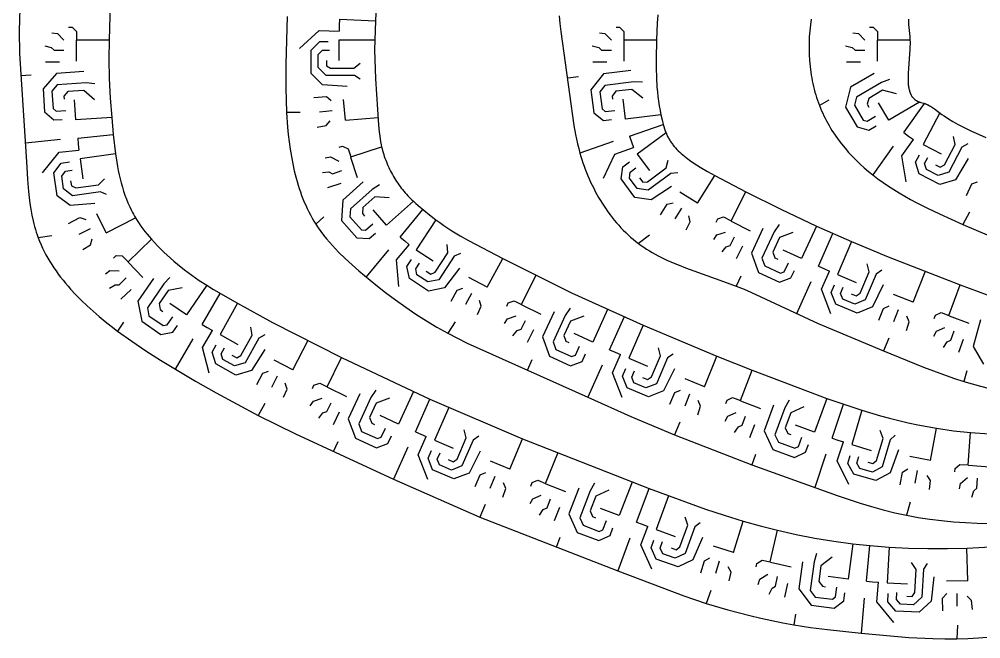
# Model space of a CAD drawing. Extents: x -16 to 156, y 12 to 93.
# Drawn here: x -16.1 to 50.5, y 11.6 to 54.5 of the extents above; entities that cross this region are included whole.
import ezdxf

# ---------------------------------------------------------------- set-up
doc = ezdxf.new("R2010")
doc.units = 0
doc.layers.add('1_-_LINES', color=1, linetype='CONTINUOUS')

msp = doc.modelspace()

# ---------------------------------------------------------------- linework, layer by layer
at = {"layer": '1_-_LINES'}
for p, q in [((8.726, 56.754), (8.593, 54.343)), ((-9.755, 55.503), (-9.838, 53.031)), ((-16.017, 55.207), (-16.051, 53.648)), ((2.501, 54.653), (2.396, 51.353)), ((21.315, 54.689), (21.367, 54.153)), ((28.133, 54.757), (28.096, 54.178)), ((-12.638, 53.911), (-12.388, 53.911)), ((-12.388, 53.911), (-12.088, 53.611)), ((6.099, 54.035), (6.081, 53.621)), ((6.118, 54.451), (6.099, 54.035)), ((6.118, 54.451), (8.593, 54.343)), ((8.593, 54.343), (8.547, 53.011)), ((21.367, 54.153), (21.43, 53.614)), ((25.248, 53.91), (25.498, 53.91)), ((25.498, 53.91), (25.798, 53.611)), ((28.096, 54.178), (28.048, 53.031)), ((38.695, 54.059), (38.653, 53.65)), ((38.751, 54.465), (38.695, 54.059)), ((42.789, 53.91), (43.039, 53.91)), ((43.039, 53.91), (43.339, 53.61)), ((45.49, 54.373), (45.489, 54.326)), ((45.489, 54.326), (45.489, 54.28)), ((45.489, 54.28), (45.491, 54.185)), ((45.492, 54.418), (45.49, 54.373)), ((45.491, 54.185), (45.496, 54.088)), ((45.495, 54.464), (45.492, 54.418)), ((45.496, 54.088), (45.511, 53.891)), ((-16.051, 53.648), (-16.034, 52.091)), ((-13.788, 53.511), (-13.41, 53.461)), ((-13.41, 53.461), (-12.96, 53.011)), ((-12.088, 53.611), (-12.088, 53.031)), ((3.355, 52.438), (4.711, 53.681)), ((4.711, 53.681), (6.081, 53.621)), ((21.43, 53.614), (22.339, 47.113)), ((24.098, 53.51), (24.476, 53.46)), ((24.476, 53.46), (24.926, 53.01)), ((25.798, 53.611), (25.798, 53.031)), ((38.623, 53.24), (38.607, 52.83)), ((38.653, 53.65), (38.623, 53.24)), ((41.639, 53.51), (42.017, 53.46)), ((42.017, 53.46), (42.467, 53.01)), ((43.339, 53.61), (43.339, 53.03)), ((45.511, 53.891), (45.575, 53.256)), ((45.575, 53.256), (45.583, 53.144)), ((-14.288, 52.611), (-13.838, 52.511)), ((-12.108, 53.011), (-12.108, 51.545)), ((-12.088, 53.031), (-9.838, 53.031)), ((-9.838, 53.031), (-9.845, 51.69)), ((4.147, 52.311), (4.747, 52.911)), ((4.747, 52.911), (5.325, 52.911)), ((6.069, 53.011), (6.069, 51.611)), ((8.547, 53.011), (6.069, 53.011)), ((8.547, 53.011), (8.544, 52.341)), ((23.598, 52.61), (24.048, 52.51)), ((25.778, 53.01), (25.778, 51.545)), ((25.798, 53.031), (28.048, 53.031)), ((28.048, 53.031), (28.021, 51.729)), ((38.607, 52.83), (38.604, 52.42)), ((41.139, 52.61), (41.589, 52.51)), ((43.319, 53.01), (43.319, 51.545)), ((43.339, 53.03), (45.589, 53.03)), ((45.583, 53.144), (45.589, 53.03)), ((45.589, 53.03), (45.593, 52.874)), ((45.593, 52.715), (45.589, 52.553)), ((45.593, 52.874), (45.593, 52.715)), ((-16.034, 52.091), (-15.524, 44.213)), ((-13.838, 52.511), (-13.638, 52.311)), ((-13.638, 52.311), (-12.96, 52.311)), ((4.147, 50.711), (4.147, 52.311)), ((4.647, 52.011), (4.947, 52.311)), ((4.647, 51.111), (4.647, 52.011)), ((4.947, 52.311), (5.425, 52.311)), ((8.544, 52.341), (8.555, 51.673)), ((24.048, 52.51), (24.248, 52.31)), ((24.248, 52.31), (24.926, 52.31)), ((38.604, 52.42), (38.614, 52.011)), ((38.614, 52.011), (38.638, 51.603)), ((41.589, 52.51), (41.789, 52.31)), ((41.789, 52.31), (42.467, 52.31)), ((45.583, 52.39), (45.483, 51.059)), ((45.589, 52.553), (45.583, 52.39)), ((-14.238, 51.511), (-13.266, 51.511)), ((-9.845, 51.69), (-9.817, 50.348)), ((2.396, 51.353), (2.392, 49.691)), ((5.219, 51.611), (5.219, 51.239)), ((5.219, 51.239), (5.497, 51.061)), ((7.097, 51.061), (7.547, 51.411)), ((8.555, 51.673), (8.608, 50.336)), ((23.648, 51.51), (24.62, 51.51)), ((28.021, 51.729), (28.024, 51.075)), ((38.638, 51.603), (38.676, 51.198)), ((41.189, 51.51), (42.161, 51.51)), ((-15.219, 50.591), (-15.967, 50.539)), ((-13.473, 50.711), (-14.402, 49.645)), ((-11.577, 50.842), (-13.473, 50.711)), ((4.947, 49.911), (4.147, 50.711)), ((5.197, 50.561), (4.647, 51.111)), ((5.497, 51.061), (7.097, 51.061)), ((24.389, 50.678), (23.516, 49.565)), ((26.276, 50.905), (24.389, 50.678)), ((28.024, 51.075), (28.042, 50.42)), ((38.676, 51.198), (38.727, 50.796)), ((38.727, 50.796), (38.758, 50.596)), ((38.758, 50.596), (38.792, 50.397)), ((43.119, 50.712), (41.48, 49.751)), ((45.457, 50.578), (45.454, 50.424)), ((45.463, 50.736), (45.457, 50.578)), ((45.483, 51.059), (45.463, 50.736)), ((-13.418, 49.913), (-13.789, 49.487)), ((-11.422, 50.051), (-13.418, 49.913)), ((-10.817, 49.993), (-11.422, 50.051)), ((-9.817, 50.348), (-9.753, 49.006)), ((6.647, 49.811), (4.947, 49.911)), ((7.147, 50.561), (5.197, 50.561)), ((7.547, 50.311), (7.147, 50.561)), ((8.608, 50.336), (8.82, 47.15)), ((22.652, 50.468), (21.907, 50.379)), ((26.471, 50.123), (24.485, 49.883)), ((27.078, 50.095), (26.471, 50.123)), ((28.042, 50.42), (28.081, 49.766)), ((38.792, 50.397), (38.829, 50.199)), ((38.829, 50.199), (38.87, 50.003)), ((38.87, 50.003), (38.915, 49.808)), ((43.61, 50.073), (41.884, 49.061)), ((44.178, 50.29), (43.61, 50.073)), ((45.454, 50.424), (45.455, 50.273)), ((45.455, 50.273), (45.46, 50.126)), ((45.46, 50.126), (45.464, 50.054)), ((45.464, 50.054), (45.47, 49.984)), ((45.47, 49.984), (45.476, 49.914)), ((45.476, 49.914), (45.484, 49.846)), ((-14.402, 49.645), (-14.291, 48.048)), ((-13.789, 49.487), (-13.706, 48.289)), ((-12.685, 49.463), (-12.963, 49.143)), ((-11.588, 49.538), (-12.685, 49.463)), ((-10.841, 48.888), (-11.588, 49.538)), ((2.392, 49.691), (2.411, 48.853)), ((23.516, 49.565), (23.707, 47.977)), ((24.485, 49.883), (24.136, 49.438)), ((24.136, 49.438), (24.279, 48.247)), ((25.24, 49.471), (24.978, 49.137)), ((26.332, 49.602), (25.24, 49.471)), ((27.111, 48.991), (26.332, 49.602)), ((28.081, 49.766), (28.109, 49.44)), ((28.109, 49.44), (28.144, 49.116)), ((38.915, 49.808), (38.963, 49.614)), ((38.963, 49.614), (39.014, 49.422)), ((39.014, 49.422), (39.069, 49.232)), ((41.48, 49.751), (41.123, 48.383)), ((43.69, 49.54), (42.741, 48.984)), ((44.648, 49.29), (43.69, 49.54)), ((45.484, 49.846), (45.494, 49.779)), ((45.494, 49.779), (45.505, 49.713)), ((45.505, 49.713), (45.518, 49.649)), ((45.518, 49.649), (45.532, 49.587)), ((45.532, 49.587), (45.548, 49.525)), ((45.548, 49.525), (45.565, 49.466)), ((45.565, 49.466), (45.575, 49.437)), ((45.575, 49.437), (45.585, 49.408)), ((45.585, 49.408), (45.595, 49.38)), ((45.595, 49.38), (45.606, 49.352)), ((45.606, 49.352), (45.617, 49.324)), ((45.617, 49.324), (45.629, 49.297)), ((45.629, 49.297), (45.641, 49.271)), ((45.641, 49.271), (45.654, 49.245)), ((45.654, 49.245), (45.668, 49.219)), ((-12.963, 49.143), (-12.948, 48.921)), ((-12.126, 47.496), (-12.222, 48.892)), ((-9.753, 49.006), (-9.654, 47.667)), ((2.411, 48.853), (2.447, 48.011)), ((4.346, 49.032), (5.221, 49.109)), ((5.221, 49.109), (5.546, 48.837)), ((6.522, 47.463), (6.395, 48.911)), ((24.978, 49.137), (25.004, 48.917)), ((25.898, 47.536), (25.731, 48.924)), ((28.144, 49.116), (28.186, 48.792)), ((28.186, 48.792), (28.235, 48.47)), ((39.069, 49.232), (39.127, 49.043)), ((39.127, 49.043), (39.189, 48.855)), ((39.189, 48.855), (39.254, 48.67)), ((39.254, 48.67), (39.323, 48.487)), ((39.97, 48.866), (39.323, 48.487)), ((41.884, 49.061), (41.742, 48.514)), ((42.741, 48.984), (42.634, 48.573)), ((44.117, 47.472), (43.409, 48.678)), ((46.254, 48.725), (44.117, 47.472)), ((45.155, 46.613), (46.596, 48.629)), ((45.668, 49.219), (45.682, 49.194)), ((45.682, 49.194), (45.696, 49.169)), ((45.696, 49.169), (45.711, 49.145)), ((45.711, 49.145), (45.727, 49.121)), ((45.727, 49.121), (45.743, 49.098)), ((45.743, 49.098), (45.759, 49.075)), ((45.759, 49.075), (45.777, 49.053)), ((45.777, 49.053), (45.795, 49.031)), ((45.795, 49.031), (45.813, 49.01)), ((45.813, 49.01), (45.832, 48.989)), ((45.832, 48.989), (45.852, 48.969)), ((45.852, 48.969), (45.872, 48.949)), ((45.872, 48.949), (45.893, 48.93)), ((45.893, 48.93), (45.914, 48.912)), ((45.914, 48.912), (45.936, 48.894)), ((45.936, 48.894), (45.959, 48.877)), ((45.959, 48.877), (45.982, 48.86)), ((45.982, 48.86), (46.007, 48.844)), ((46.007, 48.844), (46.031, 48.828)), ((46.031, 48.828), (46.057, 48.813)), ((46.057, 48.813), (46.083, 48.799)), ((46.083, 48.799), (46.11, 48.785)), ((46.11, 48.785), (46.137, 48.772)), ((46.137, 48.772), (46.165, 48.759)), ((46.165, 48.759), (46.194, 48.747)), ((46.194, 48.747), (46.224, 48.736)), ((46.224, 48.736), (46.254, 48.725)), ((46.254, 48.725), (46.295, 48.712)), ((46.295, 48.712), (46.337, 48.7)), ((46.337, 48.7), (46.553, 48.642)), ((46.553, 48.642), (46.596, 48.629)), ((46.596, 48.629), (46.634, 48.617)), ((46.634, 48.617), (46.67, 48.604)), ((46.67, 48.604), (46.707, 48.59)), ((46.707, 48.59), (46.743, 48.575)), ((46.743, 48.575), (46.778, 48.56)), ((-14.291, 48.048), (-13.651, 47.491)), ((-13.706, 48.289), (-13.493, 48.104)), ((-13.493, 48.104), (-12.817, 48.15)), ((3.397, 48.011), (2.447, 48.011)), ((2.447, 48.011), (2.519, 46.99)), ((4.733, 48.062), (5.608, 48.139)), ((23.707, 47.977), (24.375, 47.453)), ((24.279, 48.247), (24.502, 48.072)), ((24.502, 48.072), (25.175, 48.154)), ((28.235, 48.47), (28.292, 48.15)), ((28.292, 48.15), (28.358, 47.832)), ((39.323, 48.487), (39.395, 48.306)), ((39.395, 48.306), (39.471, 48.126)), ((39.471, 48.126), (39.55, 47.949)), ((39.55, 47.949), (39.633, 47.774)), ((41.123, 48.383), (41.932, 47.002)), ((41.742, 48.514), (42.349, 47.478)), ((42.634, 48.573), (42.746, 48.382)), ((47.654, 47.982), (46.506, 45.785)), ((46.778, 48.56), (46.813, 48.544)), ((46.813, 48.544), (46.848, 48.527)), ((46.848, 48.527), (46.883, 48.509)), ((46.883, 48.509), (46.951, 48.473)), ((46.951, 48.473), (47.018, 48.434)), ((47.018, 48.434), (47.084, 48.393)), ((47.084, 48.393), (47.149, 48.351)), ((47.149, 48.351), (47.277, 48.262)), ((47.277, 48.262), (47.801, 47.875)), ((-13.651, 47.491), (-13.081, 47.531)), ((-9.654, 47.667), (-12.126, 47.496)), ((-9.654, 47.667), (-9.54, 46.481)), ((5.191, 47.099), (5.464, 47.424)), ((6.522, 47.463), (8.783, 47.661)), ((24.375, 47.453), (24.943, 47.521)), ((28.358, 47.832), (25.898, 47.536)), ((28.358, 47.832), (28.435, 47.506)), ((28.435, 47.506), (28.52, 47.181)), ((39.633, 47.774), (39.718, 47.601)), ((39.718, 47.601), (39.807, 47.43)), ((39.807, 47.43), (39.899, 47.261)), ((39.899, 47.261), (39.994, 47.094)), ((42.349, 47.478), (42.622, 47.407)), ((42.622, 47.407), (43.207, 47.75)), ((47.801, 47.875), (47.95, 47.771)), ((47.95, 47.771), (48.253, 47.571)), ((48.253, 47.571), (48.561, 47.382)), ((48.561, 47.382), (48.874, 47.203)), ((2.519, 46.99), (2.568, 46.479)), ((4.576, 46.995), (5.191, 47.099)), ((8.82, 47.15), (8.866, 46.64)), ((8.866, 46.64), (8.896, 46.386)), ((22.339, 47.113), (22.452, 46.472)), ((26.183, 46.358), (28.52, 47.181)), ((28.707, 46.596), (26.719, 45.117)), ((28.52, 47.181), (28.561, 47.032)), ((28.561, 47.032), (28.605, 46.885)), ((28.605, 46.885), (28.653, 46.739)), ((28.653, 46.739), (28.679, 46.667)), ((28.679, 46.667), (28.707, 46.596)), ((28.707, 46.596), (28.733, 46.532)), ((39.994, 47.094), (40.092, 46.929)), ((40.092, 46.929), (40.193, 46.766)), ((40.193, 46.766), (40.296, 46.605)), ((40.296, 46.605), (40.403, 46.446)), ((41.932, 47.002), (42.753, 46.788)), ((42.753, 46.788), (43.247, 47.078)), ((45.155, 46.613), (45.494, 46.371)), ((48.874, 47.203), (49.192, 47.032)), ((49.192, 47.032), (49.514, 46.869)), ((49.514, 46.869), (49.84, 46.713)), ((49.84, 46.713), (50.169, 46.564)), ((-13.2, 46.143), (-15.612, 45.892)), ((-12.005, 46.224), (-9.54, 46.481)), ((-12.005, 46.224), (-11.962, 45.809)), ((-9.54, 46.481), (-9.39, 45.136)), ((2.568, 46.479), (2.627, 45.969)), ((2.627, 45.969), (2.697, 45.461)), ((8.896, 46.386), (8.932, 46.133)), ((8.932, 46.133), (8.976, 45.881)), ((22.452, 46.472), (22.517, 46.152)), ((22.517, 46.152), (22.588, 45.833)), ((25.039, 46.002), (22.752, 45.196)), ((26.183, 46.358), (26.321, 45.964)), ((26.321, 45.964), (26.459, 45.574)), ((28.733, 46.532), (28.761, 46.469)), ((28.761, 46.469), (28.79, 46.406)), ((28.79, 46.406), (28.82, 46.345)), ((28.82, 46.345), (28.852, 46.284)), ((28.852, 46.284), (28.884, 46.224)), ((28.884, 46.224), (28.918, 46.164)), ((28.918, 46.164), (28.954, 46.105)), ((28.954, 46.105), (28.99, 46.047)), ((28.99, 46.047), (29.028, 45.99)), ((29.028, 45.99), (29.066, 45.933)), ((29.066, 45.933), (29.106, 45.877)), ((40.403, 46.446), (40.624, 46.134)), ((40.624, 46.134), (40.855, 45.831)), ((45.033, 45.014), (45.831, 46.13)), ((45.494, 46.371), (45.831, 46.13)), ((48.71, 45.793), (48.608, 46.354)), ((50.169, 46.564), (50.834, 46.279)), ((-14.441, 43.827), (-13.283, 45.255)), ((-13.283, 45.255), (-11.919, 45.397)), ((-11.962, 45.809), (-11.919, 45.397)), ((2.697, 45.461), (2.779, 44.956)), ((6.093, 45.602), (6.331, 45.68)), ((6.331, 45.68), (6.709, 45.487)), ((6.709, 45.487), (6.888, 44.935)), ((6.888, 44.935), (9.028, 45.63)), ((8.976, 45.881), (9.001, 45.756)), ((9.001, 45.756), (9.028, 45.63)), ((9.028, 45.63), (9.06, 45.497)), ((9.06, 45.497), (9.094, 45.364)), ((9.094, 45.364), (9.131, 45.232)), ((22.588, 45.833), (22.666, 45.515)), ((22.666, 45.515), (22.752, 45.196)), ((25.164, 45.118), (26.459, 45.574)), ((29.106, 45.877), (29.147, 45.822)), ((29.147, 45.822), (29.189, 45.767)), ((29.189, 45.767), (29.275, 45.66)), ((29.275, 45.66), (29.366, 45.555)), ((29.366, 45.555), (29.46, 45.452)), ((29.46, 45.452), (29.558, 45.352)), ((29.558, 45.352), (29.659, 45.254)), ((29.659, 45.254), (29.764, 45.159)), ((40.855, 45.831), (41.096, 45.535)), ((41.096, 45.535), (41.347, 45.248)), ((41.347, 45.248), (41.606, 44.968)), ((44.423, 45.665), (43.012, 43.693)), ((46.506, 45.785), (47.747, 45.137)), ((47.969, 44.375), (48.71, 45.793)), ((49.176, 45.606), (48.273, 43.878)), ((49.583, 45.845), (49.176, 45.606)), ((-13.14, 44.51), (-12.567, 44.59)), ((-9.39, 45.136), (-11.844, 44.792)), ((-11.844, 44.792), (-11.65, 43.406)), ((-9.39, 45.136), (-9.304, 44.559)), ((2.779, 44.956), (2.874, 44.455)), ((5.123, 44.867), (5.498, 44.936)), ((5.498, 44.936), (6.065, 44.647)), ((6.875, 44.91), (7.328, 43.516)), ((9.131, 45.232), (9.171, 45.101)), ((9.171, 45.101), (9.214, 44.97)), ((9.214, 44.97), (9.259, 44.839)), ((9.259, 44.839), (9.307, 44.71)), ((9.307, 44.71), (9.357, 44.581)), ((22.752, 45.196), (22.817, 44.971)), ((22.817, 44.971), (22.887, 44.746)), ((22.887, 44.746), (22.961, 44.521)), ((24.37, 43.46), (25.164, 45.118)), ((25.718, 44.247), (26.182, 44.592)), ((26.719, 45.117), (27.555, 43.994)), ((28.708, 44.166), (28.86, 44.716)), ((29.764, 45.159), (29.871, 45.065)), ((29.871, 45.065), (29.981, 44.974)), ((29.981, 44.974), (30.093, 44.884)), ((30.093, 44.884), (30.208, 44.796)), ((30.208, 44.796), (30.325, 44.71)), ((30.325, 44.71), (30.565, 44.544)), ((41.606, 44.968), (41.873, 44.697)), ((41.873, 44.697), (42.148, 44.434)), ((45.334, 43.2), (45.033, 45.014)), ((45.982, 44.568), (46.25, 45.08)), ((46.606, 44.467), (46.828, 44.89)), ((49.61, 44.815), (48.733, 43.355)), ((-15.524, 44.213), (-15.475, 43.373)), ((-13.651, 43.833), (-13.14, 44.51)), ((-13.114, 43.605), (-12.858, 43.944)), ((-12.858, 43.944), (-12.385, 44.01)), ((-9.304, 44.559), (-9.253, 44.271)), ((-9.253, 44.271), (-9.198, 43.983)), ((-9.198, 43.983), (-9.137, 43.696)), ((2.874, 44.455), (2.983, 43.958)), ((2.983, 43.958), (3.107, 43.467)), ((5.636, 43.772), (6.281, 43.981)), ((9.357, 44.581), (9.41, 44.453)), ((9.41, 44.453), (9.465, 44.326)), ((9.465, 44.326), (9.523, 44.199)), ((9.523, 44.199), (9.583, 44.074)), ((9.583, 44.074), (9.645, 43.95)), ((9.645, 43.95), (9.71, 43.827)), ((22.961, 44.521), (23.04, 44.298)), ((23.04, 44.298), (23.122, 44.074)), ((23.122, 44.074), (23.209, 43.852)), ((25.595, 43.407), (25.718, 44.247)), ((26.237, 43.885), (26.62, 44.17)), ((27.425, 43.211), (28.708, 44.166)), ((30.565, 44.544), (30.812, 44.383)), ((30.812, 44.383), (31.063, 44.228)), ((31.063, 44.228), (31.574, 43.932)), ((31.574, 43.932), (32.087, 43.651)), ((42.148, 44.434), (42.429, 44.179)), ((42.429, 44.179), (42.718, 43.932)), ((42.718, 43.932), (43.012, 43.693)), ((46.236, 43.758), (45.982, 44.568)), ((46.733, 44.062), (46.606, 44.467)), ((47.531, 43.645), (46.733, 44.062)), ((47.353, 44.384), (47.682, 44.211)), ((47.682, 44.211), (47.969, 44.375)), ((-15.475, 43.373), (-15.407, 42.539)), ((-13.429, 42.248), (-13.651, 43.833)), ((-12.989, 42.714), (-13.114, 43.605)), ((-12.492, 43.288), (-12.44, 42.92)), ((-10.556, 43.004), (-10.159, 43.413)), ((-9.137, 43.696), (-9.069, 43.411)), ((-9.069, 43.411), (-8.996, 43.127)), ((3.107, 43.467), (3.175, 43.224)), ((4.925, 43.856), (5.384, 43.9)), ((5.384, 43.9), (5.636, 43.772)), ((9.71, 43.827), (9.777, 43.705)), ((9.777, 43.705), (9.846, 43.584)), ((9.846, 43.584), (9.918, 43.465)), ((9.918, 43.465), (9.991, 43.347)), ((9.991, 43.347), (10.067, 43.23)), ((23.209, 43.852), (23.299, 43.631)), ((23.299, 43.631), (23.394, 43.412)), ((23.394, 43.412), (23.492, 43.194)), ((26.551, 42.124), (25.595, 43.407)), ((26.176, 43.465), (26.237, 43.885)), ((26.713, 42.743), (26.176, 43.465)), ((26.873, 43.486), (27.095, 43.188)), ((29.047, 43.795), (27.483, 42.631)), ((29.517, 43.833), (29.047, 43.795)), ((30.893, 41.721), (32.087, 43.651)), ((32.087, 43.651), (34.23, 42.519)), ((43.012, 43.693), (43.366, 43.422)), ((43.366, 43.422), (43.727, 43.161)), ((47.654, 43.017), (46.236, 43.758)), ((48.273, 43.878), (47.531, 43.645)), ((48.733, 43.355), (47.654, 43.017)), ((-12.368, 42.245), (-12.989, 42.714)), ((-12.44, 42.92), (-12.14, 42.782)), ((-12.14, 42.782), (-10.556, 43.004)), ((-8.996, 43.127), (-8.916, 42.846)), ((-8.916, 42.846), (-8.829, 42.567)), ((3.175, 43.224), (3.247, 42.983)), ((3.247, 42.983), (3.323, 42.744)), ((3.323, 42.744), (3.404, 42.507)), ((5.313, 42.826), (6.237, 43.126)), ((7.761, 43.199), (6.34, 41.938)), ((8.367, 42.667), (6.871, 41.34)), ((8.882, 42.991), (8.367, 42.667)), ((10.067, 43.23), (10.144, 43.115)), ((10.144, 43.115), (10.224, 43.001)), ((10.224, 43.001), (10.306, 42.888)), ((10.306, 42.888), (10.39, 42.778)), ((10.39, 42.778), (10.475, 42.668)), ((10.475, 42.668), (10.562, 42.561)), ((23.492, 43.194), (23.595, 42.977)), ((23.595, 42.977), (23.701, 42.762)), ((23.701, 42.762), (23.812, 42.549)), ((27.483, 42.631), (26.713, 42.743)), ((27.095, 43.188), (27.425, 43.211)), ((29.094, 42.895), (27.67, 41.96)), ((43.727, 43.161), (44.095, 42.91)), ((44.095, 42.91), (44.469, 42.669)), ((44.469, 42.669), (44.848, 42.436)), ((49.509, 42.263), (49.865, 43.066)), ((49.865, 43.066), (50.261, 43.218)), ((-15.407, 42.539), (-15.362, 42.125)), ((-15.362, 42.125), (-15.31, 41.714)), ((-12.526, 41.567), (-13.429, 42.248)), ((-10.437, 42.516), (-12.368, 42.245)), ((-10.006, 42.323), (-10.437, 42.516)), ((-8.829, 42.567), (-8.735, 42.291)), ((-8.735, 42.291), (-8.634, 42.018)), ((-8.634, 42.018), (-8.525, 41.749)), ((3.404, 42.507), (3.488, 42.272)), ((3.488, 42.272), (3.578, 42.04)), ((3.578, 42.04), (3.672, 41.809)), ((6.34, 41.938), (6.256, 40.526)), ((8.55, 42.161), (7.727, 41.43)), ((9.538, 42.102), (8.55, 42.161)), ((10.562, 42.561), (10.652, 42.455)), ((10.652, 42.455), (10.743, 42.351)), ((10.743, 42.351), (10.836, 42.249)), ((10.836, 42.249), (10.93, 42.149)), ((10.93, 42.149), (11.026, 42.05)), ((11.026, 42.05), (11.124, 41.954)), ((11.124, 41.954), (11.223, 41.86)), ((23.812, 42.549), (23.926, 42.339)), ((23.926, 42.339), (24.044, 42.13)), ((24.044, 42.13), (24.166, 41.924)), ((24.166, 41.924), (24.292, 41.72)), ((27.67, 41.96), (26.551, 42.124)), ((30.893, 41.721), (29.657, 42.486)), ((33.209, 40.515), (34.23, 42.519)), ((34.23, 42.519), (36.655, 41.306)), ((44.848, 42.436), (45.233, 42.212)), ((45.233, 42.212), (45.622, 41.994)), ((45.622, 41.994), (46.016, 41.783)), ((-15.31, 41.714), (-15.247, 41.306)), ((-15.247, 41.306), (-15.173, 40.903)), ((-10.828, 41.703), (-12.526, 41.567)), ((-8.525, 41.749), (-8.407, 41.484)), ((-8.407, 41.484), (-8.282, 41.223)), ((3.672, 41.809), (3.771, 41.582)), ((3.771, 41.582), (3.874, 41.357)), ((3.874, 41.357), (3.983, 41.135)), ((6.871, 41.34), (6.838, 40.775)), ((7.727, 41.43), (7.702, 41.007)), ((9.37, 40.215), (8.442, 41.261)), ((11.223, 41.86), (9.37, 40.215)), ((10.302, 39.387), (11.888, 41.291)), ((11.223, 41.86), (11.386, 41.713)), ((11.386, 41.713), (11.551, 41.57)), ((11.551, 41.57), (12.331, 40.93)), ((24.292, 41.72), (24.421, 41.52)), ((24.421, 41.52), (24.555, 41.322)), ((24.555, 41.322), (24.692, 41.127)), ((28.334, 40.917), (28.796, 41.664)), ((28.796, 41.664), (29.208, 41.761)), ((29.342, 40.646), (29.804, 41.393)), ((36.655, 41.306), (39.126, 40.145)), ((46.016, 41.783), (46.814, 41.379)), ((46.814, 41.379), (47.623, 40.994)), ((-15.173, 40.903), (-15.086, 40.504)), ((-12.63, 40.33), (-11.848, 40.728)), ((-11.848, 40.728), (-11.444, 40.597)), ((-10.025, 39.687), (-10.685, 40.983)), ((-10.025, 39.687), (-8.003, 40.717)), ((-8.282, 41.223), (-8.215, 41.095)), ((-8.215, 41.095), (-8.147, 40.968)), ((-8.147, 40.968), (-8.076, 40.842)), ((-8.076, 40.842), (-8.003, 40.717)), ((-8.003, 40.717), (-7.883, 40.522)), ((3.983, 41.135), (4.097, 40.916)), ((4.097, 40.916), (4.216, 40.7)), ((4.216, 40.7), (4.341, 40.488)), ((5.032, 40.776), (4.471, 40.278)), ((6.838, 40.775), (7.634, 39.877)), ((7.702, 41.007), (7.849, 40.841)), ((12.331, 40.93), (12.783, 40.58)), ((24.692, 41.127), (24.833, 40.935)), ((24.833, 40.935), (24.977, 40.747)), ((24.977, 40.747), (25.125, 40.562)), ((30.388, 40.437), (30.291, 40.85)), ((32.175, 40.424), (32.288, 40.647)), ((32.288, 40.647), (32.692, 40.778)), ((32.692, 40.778), (33.209, 40.515)), ((47.623, 40.994), (49.259, 40.259)), ((49.699, 41.101), (49.259, 40.259)), ((-15.086, 40.504), (-15.038, 40.306)), ((-15.038, 40.306), (-14.986, 40.109)), ((-14.986, 40.109), (-14.93, 39.914)), ((-11.909, 39.575), (-11.127, 39.973)), ((-7.883, 40.522), (-7.757, 40.33)), ((-7.757, 40.33), (-7.625, 40.142)), ((-7.625, 40.142), (-7.489, 39.956)), ((-7.489, 39.956), (-7.349, 39.774)), ((4.341, 40.488), (4.471, 40.278)), ((4.471, 40.278), (4.643, 40.019)), ((4.643, 40.019), (4.823, 39.765)), ((6.256, 40.526), (7.319, 39.33)), ((7.917, 39.861), (8.424, 40.311)), ((12.783, 40.58), (11.419, 38.511)), ((12.783, 40.58), (13.052, 40.383)), ((13.052, 40.383), (13.325, 40.192)), ((13.325, 40.192), (13.602, 40.006)), ((13.602, 40.006), (13.882, 39.826)), ((25.125, 40.562), (25.277, 40.381)), ((25.277, 40.381), (25.432, 40.204)), ((25.432, 40.204), (25.591, 40.03)), ((25.591, 40.03), (25.753, 39.861)), ((30.104, 39.881), (30.388, 40.437)), ((33.217, 40.488), (34.523, 39.823)), ((35.417, 39.986), (34.619, 38.262)), ((36.527, 40.244), (36.185, 39.741)), ((39.126, 40.145), (38.086, 37.895)), ((39.126, 40.145), (41.54, 39.076)), ((49.259, 40.259), (52.597, 38.836)), ((-14.93, 39.914), (-14.87, 39.721)), ((-14.87, 39.721), (-14.806, 39.529)), ((-14.806, 39.529), (-14.738, 39.338)), ((-13.797, 39.47), (-14.738, 39.338)), ((-14.738, 39.338), (-14.644, 39.097)), ((-7.349, 39.774), (-7.205, 39.595)), ((-7.205, 39.595), (-7.057, 39.418)), ((-7.057, 39.418), (-6.906, 39.244)), ((4.823, 39.765), (5.011, 39.516)), ((5.011, 39.516), (5.207, 39.272)), ((5.207, 39.272), (5.409, 39.032)), ((7.319, 39.33), (8.166, 39.279)), ((7.634, 39.877), (7.917, 39.861)), ((8.166, 39.279), (8.593, 39.659)), ((10.302, 39.387), (10.622, 39.12)), ((13.882, 39.826), (14.453, 39.48)), ((14.453, 39.48), (15.033, 39.149)), ((25.753, 39.861), (25.919, 39.696)), ((25.919, 39.696), (26.088, 39.536)), ((26.088, 39.536), (26.261, 39.381)), ((26.261, 39.381), (26.437, 39.23)), ((27.561, 39.51), (26.799, 38.943)), ((32.009, 39.218), (32.225, 39.532)), ((32.225, 39.532), (32.831, 39.728)), ((33.147, 38.807), (33.454, 39.411)), ((36.185, 39.741), (35.346, 37.926)), ((36.555, 39.35), (36.093, 38.352)), ((37.484, 39.692), (36.555, 39.35)), ((39.252, 37.373), (40.255, 39.639)), ((-14.644, 39.097), (-14.543, 38.858)), ((-14.543, 38.858), (-14.435, 38.621)), ((-14.435, 38.621), (-14.32, 38.388)), ((-11.656, 38.526), (-11.124, 38.852)), ((-11.124, 38.852), (-10.993, 39.256)), ((-8.523, 37.679), (-6.906, 39.244)), ((-6.906, 39.244), (-6.697, 39.011)), ((-6.697, 39.011), (-6.483, 38.784)), ((-6.483, 38.784), (-6.264, 38.561)), ((5.409, 39.032), (5.618, 38.797)), ((5.618, 38.797), (5.833, 38.566)), ((10.062, 37.801), (10.94, 38.855)), ((10.622, 39.12), (10.94, 38.855)), ((13.613, 38.296), (13.568, 38.864)), ((15.033, 39.149), (17.409, 37.911)), ((26.437, 39.23), (26.617, 39.084)), ((26.617, 39.084), (26.799, 38.943)), ((26.799, 38.943), (26.984, 38.809)), ((26.984, 38.809), (27.172, 38.679)), ((27.172, 38.679), (27.363, 38.554)), ((32.584, 38.364), (32.878, 38.719)), ((32.878, 38.719), (33.147, 38.807)), ((33.587, 37.909), (34.028, 38.775)), ((41.54, 39.076), (40.571, 36.795)), ((41.54, 39.076), (44.08, 38.008)), ((-14.32, 38.388), (-14.199, 38.157)), ((-14.199, 38.157), (-14.071, 37.928)), ((-14.071, 37.928), (-13.937, 37.703)), ((-9.53, 37.929), (-9.351, 38.103)), ((-9.351, 38.103), (-8.926, 38.096)), ((-8.926, 38.096), (-8.523, 37.679)), ((-6.264, 38.561), (-6.04, 38.342)), ((-6.04, 38.342), (-5.813, 38.127)), ((-5.813, 38.127), (-5.581, 37.917)), ((5.833, 38.566), (6.053, 38.339)), ((6.053, 38.339), (6.508, 37.895)), ((9.502, 38.495), (7.95, 36.632)), ((11.419, 38.511), (12.588, 37.74)), ((12.732, 36.96), (13.613, 38.296)), ((14.058, 38.062), (12.984, 36.434)), ((14.486, 38.259), (14.058, 38.062)), ((27.363, 38.554), (27.556, 38.434)), ((27.556, 38.434), (27.752, 38.318)), ((27.752, 38.318), (27.951, 38.206)), ((27.951, 38.206), (28.153, 38.098)), ((28.153, 38.098), (28.356, 37.994)), ((28.356, 37.994), (28.77, 37.795)), ((34.619, 38.262), (35.107, 36.934)), ((36.093, 38.352), (36.24, 37.953)), ((36.24, 37.953), (36.441, 37.86)), ((38.086, 37.895), (36.816, 38.482)), ((44.08, 38.008), (49.061, 36.07)), ((-13.937, 37.703), (-13.798, 37.479)), ((-13.798, 37.479), (-13.652, 37.259)), ((-8.523, 37.651), (-7.505, 36.598)), ((-5.581, 37.917), (-5.345, 37.712)), ((-5.345, 37.712), (-5.106, 37.51)), ((-5.106, 37.51), (-4.617, 37.121)), ((6.508, 37.895), (6.978, 37.464)), ((6.978, 37.464), (7.46, 37.043)), ((10.229, 35.97), (10.062, 37.801)), ((10.775, 37.352), (11.093, 37.835)), ((10.945, 36.521), (10.775, 37.352)), ((11.386, 37.189), (11.649, 37.588)), ((16.34, 35.91), (17.409, 37.911)), ((17.409, 37.911), (22.176, 35.526)), ((28.77, 37.795), (29.191, 37.608)), ((29.191, 37.608), (29.618, 37.431)), ((29.618, 37.431), (30.051, 37.262)), ((35.346, 37.926), (35.541, 37.395)), ((35.541, 37.395), (36.63, 36.892)), ((36.895, 36.989), (37.18, 37.605)), ((39.252, 37.373), (39.633, 37.205)), ((42.768, 36.979), (42.622, 37.53)), ((-13.652, 37.259), (-13.502, 37.041)), ((-13.502, 37.041), (-13.346, 36.826)), ((-13.346, 36.826), (-13.185, 36.613)), ((-13.185, 36.613), (-13.02, 36.403)), ((-10.079, 36.842), (-9.772, 37.069)), ((-9.772, 37.069), (-9.136, 37.058)), ((-4.617, 37.121), (-4.115, 36.747)), ((-4.115, 36.747), (-3.601, 36.39)), ((7.46, 37.043), (8.623, 36.084)), ((11.471, 36.773), (11.386, 37.189)), ((12.222, 36.278), (11.471, 36.773)), ((12.12, 37.031), (12.43, 36.826)), ((12.43, 36.826), (12.732, 36.96)), ((14.408, 37.232), (13.389, 35.868)), ((18.714, 34.716), (19.71, 36.733)), ((30.051, 37.262), (32.697, 36.322)), ((33.885, 36.673), (33.57, 35.993)), ((35.107, 36.934), (36.56, 36.263)), ((36.63, 36.892), (36.895, 36.989)), ((37.356, 36.556), (37.596, 37.075)), ((39.457, 35.782), (40.012, 37.037)), ((39.633, 37.205), (40.012, 37.037)), ((40.571, 36.795), (41.86, 36.248)), ((42.142, 35.506), (42.768, 36.979)), ((43.248, 36.829), (42.485, 35.035)), ((43.634, 37.1), (43.248, 36.829)), ((45.807, 34.879), (46.639, 36.99)), ((-13.02, 36.403), (-12.849, 36.195)), ((-12.849, 36.195), (-12.675, 35.99)), ((-12.675, 35.99), (-12.496, 35.788)), ((-9.812, 35.848), (-9.419, 36.089)), ((-9.419, 36.089), (-9.136, 36.084)), ((-9.136, 36.084), (-8.649, 36.555)), ((-6.761, 36.513), (-7.836, 34.946)), ((-6.045, 36.143), (-7.176, 34.494)), ((-5.623, 36.582), (-6.045, 36.143)), ((-3.078, 36.049), (-4.48, 34.005)), ((-3.601, 36.39), (-3.078, 36.049)), ((-3.078, 36.049), (-2.613, 35.762)), ((8.623, 36.084), (9.304, 35.551)), ((12.281, 35.64), (10.945, 36.521)), ((12.984, 36.434), (12.222, 36.278)), ((16.34, 35.91), (15.057, 36.594)), ((32.697, 36.322), (33.57, 35.993)), ((33.57, 35.993), (34.105, 35.774)), ((36.56, 36.263), (37.356, 36.556)), ((38.727, 36.297), (37.746, 34.079)), ((40.146, 35.539), (40.372, 36.071)), ((43.743, 36.076), (42.986, 34.55)), ((48.283, 33.958), (49.061, 36.07)), ((49.061, 36.07), (51.555, 35.165)), ((-12.496, 35.788), (-12.127, 35.39)), ((-12.127, 35.39), (-11.744, 35.003)), ((-9.011, 35.092), (-8.313, 35.768)), ((-5.746, 35.696), (-6.368, 34.788)), ((-4.773, 35.877), (-5.746, 35.696)), ((-3.397, 33.347), (-2.143, 35.484)), ((-2.613, 35.762), (-0.949, 34.804)), ((9.304, 35.551), (9.994, 35.034)), ((13.389, 35.868), (12.281, 35.64)), ((13.837, 34.945), (14.25, 35.719)), ((14.25, 35.719), (14.656, 35.843)), ((14.86, 34.739), (15.274, 35.513)), ((22.176, 35.526), (27.118, 33.279)), ((34.105, 35.774), (34.634, 35.545)), ((34.634, 35.545), (39.232, 33.405)), ((40.119, 34.068), (39.457, 35.782)), ((40.464, 34.752), (40.146, 35.539)), ((40.777, 35.489), (40.964, 35.929)), ((40.936, 35.095), (40.777, 35.489)), ((41.527, 35.465), (41.87, 35.32)), ((41.87, 35.32), (42.142, 35.506)), ((45.807, 34.879), (44.454, 35.412)), ((-11.744, 35.003), (-11.349, 34.625)), ((-11.349, 34.625), (-10.943, 34.258)), ((-7.836, 34.946), (-7.576, 33.556)), ((-6.368, 34.788), (-6.29, 34.371)), ((-4.48, 34.005), (-5.633, 34.796)), ((-0.949, 34.804), (-2.143, 32.633)), ((-0.949, 34.804), (1.475, 33.483)), ((9.994, 35.034), (10.692, 34.534)), ((15.918, 34.596), (15.794, 35.002)), ((17.681, 34.612), (17.792, 34.836)), ((17.792, 34.836), (18.194, 34.972)), ((18.194, 34.972), (18.714, 34.716)), ((18.723, 34.689), (20.037, 34.04)), ((41.937, 34.127), (40.464, 34.752)), ((41.764, 34.743), (40.936, 35.095)), ((42.485, 35.035), (41.764, 34.743)), ((43.752, 34.45), (44.141, 34.62)), ((-10.943, 34.258), (-10.529, 33.9)), ((-7.176, 34.494), (-7.072, 33.938)), ((-7.072, 33.938), (-6.083, 33.259)), ((-6.29, 34.371), (-6.107, 34.246)), ((10.692, 34.534), (11.401, 34.052)), ((11.401, 34.052), (12.122, 33.591)), ((15.669, 34.024), (15.918, 34.596)), ((20.959, 34.206), (20.165, 32.48)), ((21.728, 33.962), (20.891, 32.145)), ((22.069, 34.465), (21.728, 33.962)), ((24.668, 34.37), (23.632, 32.119)), ((42.986, 34.55), (41.937, 34.127)), ((43.43, 33.634), (43.752, 34.45)), ((44.471, 33.546), (44.793, 34.363)), ((47.267, 33.746), (47.354, 33.981)), ((47.354, 33.981), (47.739, 34.159)), ((47.739, 34.159), (48.283, 33.958)), ((-10.529, 33.9), (-10.107, 33.552)), ((-10.107, 33.552), (-9.68, 33.213)), ((-8.825, 33.503), (-9.249, 32.884)), ((-7.576, 33.556), (-6.257, 32.651)), ((-6.083, 33.259), (-5.804, 33.311)), ((-5.804, 33.311), (-5.421, 33.87)), ((-5.423, 32.807), (-5.099, 33.278)), ((-3.397, 33.347), (-3.037, 33.136)), ((1.475, 33.483), (6.249, 31.048)), ((12.122, 33.591), (12.854, 33.152)), ((14.122, 33.528), (13.6, 32.735)), ((17.531, 33.404), (17.743, 33.721)), ((17.743, 33.721), (18.346, 33.925)), ((18.673, 33.007), (18.974, 33.615)), ((22.098, 33.571), (21.638, 32.572)), ((23.027, 33.915), (22.098, 33.571)), ((24.807, 31.591), (25.816, 33.855)), ((27.118, 33.279), (26.135, 31.004)), ((27.118, 33.279), (32.23, 31.134)), ((39.232, 33.405), (43.757, 31.506)), ((45.356, 32.929), (45.538, 33.526)), ((45.538, 33.526), (45.368, 33.915)), ((48.295, 33.933), (49.67, 33.426)), ((50.468, 33.648), (49.971, 31.814)), ((-9.68, 33.213), (-9.249, 32.884)), ((-9.249, 32.884), (-8.27, 32.175)), ((-6.257, 32.651), (-5.423, 32.807)), ((-3.375, 31.743), (-2.68, 32.926)), ((-3.037, 33.136), (-2.68, 32.926)), ((-2.143, 32.633), (-0.917, 31.958)), ((0.061, 32.593), (-0.029, 33.156)), ((0.935, 32.626), (0.523, 32.396)), ((12.854, 33.152), (13.6, 32.735)), ((13.6, 32.735), (14.27, 32.385)), ((18.117, 32.557), (18.406, 32.916)), ((18.406, 32.916), (18.673, 33.007)), ((19.125, 32.115), (19.555, 32.986)), ((23.632, 32.119), (22.361, 32.704)), ((47.245, 32.529), (47.423, 32.866)), ((47.423, 32.866), (48.001, 33.133)), ((48.423, 32.255), (48.657, 32.891)), ((-8.27, 32.175), (-7.281, 31.505)), ((-4.041, 32.337), (-5.268, 30.245)), ((-0.711, 31.191), (0.061, 32.593)), ((0.523, 32.396), (-0.417, 30.687)), ((2.883, 30.193), (3.923, 32.21)), ((14.27, 32.385), (14.95, 32.052)), ((14.95, 32.052), (23.293, 28.3)), ((20.165, 32.48), (20.655, 31.153)), ((20.891, 32.145), (21.088, 31.615)), ((21.638, 32.572), (21.785, 32.174)), ((21.785, 32.174), (21.987, 32.081)), ((44.128, 32.381), (43.757, 31.506)), ((47.917, 31.749), (48.166, 32.137)), ((48.166, 32.137), (48.423, 32.255)), ((48.966, 31.416), (49.302, 32.328)), ((-7.281, 31.505), (-6.28, 30.865)), ((-2.912, 29.964), (-3.375, 31.743)), ((-2.693, 31.426), (-2.414, 31.933)), ((-2.457, 30.611), (-2.693, 31.426)), ((-2.071, 31.312), (-1.841, 31.731)), ((-1.953, 30.905), (-2.071, 31.312)), ((0.939, 31.596), (0.032, 30.155)), ((21.088, 31.615), (22.178, 31.113)), ((22.443, 31.211), (22.726, 31.827)), ((22.904, 30.779), (23.144, 31.298)), ((24.807, 31.591), (25.188, 31.421)), ((25.188, 31.421), (25.567, 31.253)), ((28.333, 31.175), (28.19, 31.726)), ((29.2, 31.29), (28.812, 31.022)), ((43.757, 31.506), (46.519, 30.393)), ((49.971, 31.814), (50.675, 30.587)), ((-6.28, 30.865), (-3.854, 29.412)), ((-1.055, 29.84), (-2.457, 30.611)), ((-1.164, 30.471), (-1.953, 30.905)), ((-1.327, 31.213), (-1.001, 31.034)), ((-0.417, 30.687), (-1.164, 30.471)), ((-1.001, 31.034), (-0.711, 31.191)), ((2.883, 30.193), (1.591, 30.859)), ((5.266, 29.024), (6.249, 31.048)), ((6.249, 31.048), (12.374, 28.18)), ((19.433, 30.89), (19.119, 30.209)), ((20.655, 31.153), (22.108, 30.484)), ((22.108, 30.484), (22.904, 30.779)), ((22.178, 31.113), (22.443, 31.211)), ((25.008, 30), (25.567, 31.253)), ((26.135, 31.004), (27.42, 30.449)), ((27.698, 29.706), (28.333, 31.175)), ((28.812, 31.022), (28.039, 29.232)), ((31.374, 29.033), (32.23, 31.134)), ((32.23, 31.134), (34.669, 30.169)), ((0.032, 30.155), (-1.055, 29.84)), ((0.394, 29.192), (0.796, 29.972)), ((0.796, 29.972), (1.2, 30.102)), ((24.28, 30.516), (23.293, 28.3)), ((25.667, 28.283), (25.008, 30)), ((25.703, 29.751), (25.932, 30.281)), ((26.333, 29.696), (26.522, 30.135)), ((29.302, 30.266), (28.536, 28.745)), ((33.858, 28.07), (34.669, 30.169)), ((34.669, 30.169), (39.833, 28.224)), ((46.519, 30.393), (47.911, 29.873)), ((49.514, 30.125), (49.318, 29.401)), ((-3.854, 29.412), (-2.421, 28.601)), ((1.42, 29), (1.823, 29.781)), ((26.016, 28.962), (25.703, 29.751)), ((26.489, 29.302), (26.333, 29.696)), ((27.316, 28.945), (26.489, 29.302)), ((27.083, 29.669), (27.425, 29.521)), ((27.425, 29.521), (27.698, 29.706)), ((31.374, 29.033), (30.027, 29.581)), ((47.911, 29.873), (48.613, 29.63)), ((48.613, 29.63), (49.318, 29.401)), ((49.318, 29.401), (50.461, 29.064)), ((2.239, 28.297), (2.48, 28.873)), ((2.48, 28.873), (2.35, 29.277)), ((4.235, 28.914), (4.344, 29.139)), ((4.344, 29.139), (4.745, 29.277)), ((4.745, 29.277), (5.266, 29.024)), ((5.276, 28.997), (6.594, 28.357)), ((8.625, 28.792), (8.284, 28.289)), ((11.224, 28.699), (10.189, 26.447)), ((27.485, 28.328), (26.016, 28.962)), ((28.039, 29.232), (27.316, 28.945)), ((28.536, 28.745), (27.485, 28.328)), ((28.983, 27.815), (29.315, 28.628)), ((29.315, 28.628), (29.706, 28.792)), ((50.461, 29.064), (51.614, 28.76)), ((-2.421, 28.601), (0.491, 27.049)), ((4.092, 27.704), (4.302, 28.023)), ((4.302, 28.023), (4.904, 28.231)), ((7.515, 28.532), (6.722, 26.805)), ((8.284, 28.289), (7.449, 26.471)), ((9.583, 28.242), (8.655, 27.898)), ((11.362, 25.918), (12.374, 28.18)), ((12.374, 28.18), (18.78, 25.424)), ((23.293, 28.3), (26.277, 26.967)), ((30.023, 27.715), (30.354, 28.528)), ((31.089, 27.682), (30.925, 28.073)), ((32.839, 27.874), (32.929, 28.107)), ((32.929, 28.107), (33.317, 28.279)), ((33.317, 28.279), (33.858, 28.07)), ((33.87, 28.044), (35.237, 27.516)), ((37.236, 28.11), (36.936, 27.581)), ((39.833, 28.224), (38.982, 25.897)), ((39.833, 28.224), (42.267, 27.402)), ((0.949, 27.881), (0.491, 27.049)), ((4.97, 27.223), (5.237, 27.315)), ((5.237, 27.315), (5.533, 27.925)), ((5.695, 26.426), (6.119, 27.3)), ((8.655, 27.898), (8.196, 26.899)), ((13.677, 27.6), (12.685, 25.329)), ((30.901, 27.087), (31.089, 27.682)), ((36.15, 27.762), (35.497, 25.977)), ((36.936, 27.581), (36.249, 25.703)), ((38.235, 27.638), (37.337, 27.221)), ((40.196, 25.476), (40.988, 27.824)), ((42.267, 27.402), (41.566, 25.025)), ((42.267, 27.402), (43.54, 27.023)), ((0.491, 27.049), (3.074, 25.766)), ((4.683, 26.862), (4.97, 27.223)), ((6.722, 26.805), (7.213, 25.479)), ((8.196, 26.899), (8.343, 26.501)), ((10.189, 26.447), (8.918, 27.031)), ((26.277, 26.967), (29.289, 25.696)), ((32.798, 26.657), (32.981, 26.991)), ((32.981, 26.991), (33.563, 27.249)), ((33.971, 26.364), (34.216, 26.997)), ((37.337, 27.221), (36.959, 26.188)), ((43.54, 27.023), (44.182, 26.849)), ((44.182, 26.849), (44.826, 26.687)), ((44.826, 26.687), (45.473, 26.537)), ((7.449, 26.471), (7.645, 25.941)), ((8.343, 26.501), (8.545, 26.408)), ((9.001, 25.538), (9.284, 26.154)), ((14.884, 25.491), (14.743, 26.044)), ((29.666, 26.569), (29.289, 25.696)), ((33.457, 25.866), (33.713, 26.25)), ((33.713, 26.25), (33.971, 26.364)), ((34.502, 25.516), (34.852, 26.423)), ((35.497, 25.977), (36.093, 24.695)), ((36.959, 26.188), (37.137, 25.803)), ((38.982, 25.897), (37.669, 26.378)), ((43.727, 25.46), (43.519, 25.991)), ((45.473, 26.537), (46.123, 26.399)), ((46.123, 26.399), (46.776, 26.273)), ((46.776, 26.273), (47.43, 26.16)), ((47.016, 23.929), (47.43, 26.16)), ((47.43, 26.16), (48.602, 25.99)), ((48.602, 25.99), (49.779, 25.861)), ((3.074, 25.766), (9.842, 22.631)), ((7.213, 25.479), (8.667, 24.811)), ((7.645, 25.941), (8.736, 25.44)), ((8.736, 25.44), (9.001, 25.538)), ((9.463, 25.106), (9.702, 25.625)), ((11.362, 25.918), (11.743, 25.748)), ((11.56, 24.327), (12.12, 25.579)), ((11.743, 25.748), (12.12, 25.579)), ((12.685, 25.329), (13.969, 24.769)), ((14.244, 24.025), (14.884, 25.491)), ((15.362, 25.337), (14.582, 23.55)), ((15.751, 25.603), (15.362, 25.337)), ((17.908, 23.33), (18.78, 25.424)), ((18.78, 25.424), (27.544, 21.983)), ((29.289, 25.696), (34.638, 23.63)), ((36.249, 25.703), (36.487, 25.19)), ((37.137, 25.803), (37.346, 25.727)), ((37.87, 24.896), (38.103, 25.533)), ((40.196, 25.476), (40.591, 25.343)), ((40.591, 25.343), (40.983, 25.21)), ((43.275, 23.925), (43.727, 25.46)), ((44.221, 25.367), (43.67, 23.496)), ((44.574, 25.68), (44.221, 25.367)), ((49.612, 23.617), (49.779, 25.861)), ((49.779, 25.861), (51.102, 25.76)), ((5.991, 25.215), (5.678, 24.534)), ((8.667, 24.811), (9.463, 25.106)), ((10.833, 24.844), (9.842, 22.631)), ((36.093, 24.695), (37.595, 24.145)), ((36.487, 25.19), (37.614, 24.777)), ((37.614, 24.777), (37.87, 24.896)), ((38.365, 24.502), (38.562, 25.039)), ((40.545, 23.91), (40.983, 25.21)), ((41.566, 25.025), (42.909, 24.629)), ((44.799, 24.675), (44.223, 23.073)), ((12.215, 22.609), (11.56, 24.327)), ((12.248, 24.078), (12.479, 24.607)), ((12.558, 23.288), (12.248, 24.078)), ((12.878, 24.021), (13.069, 24.459)), ((13.033, 23.626), (12.878, 24.021)), ((13.628, 23.99), (13.969, 23.841)), ((13.969, 23.841), (14.244, 24.025)), ((15.849, 24.579), (15.078, 23.061)), ((20.378, 22.346), (21.21, 24.436)), ((34.896, 24.334), (34.638, 23.63)), ((37.595, 24.145), (38.365, 24.502)), ((39.772, 24.356), (38.996, 22.058)), ((41.289, 23.729), (41.452, 24.283)), ((41.921, 23.751), (42.056, 24.209)), ((47.016, 23.929), (45.586, 24.194)), ((13.858, 23.266), (13.033, 23.626)), ((14.582, 23.55), (13.858, 23.266)), ((17.908, 23.33), (16.565, 23.889)), ((34.638, 23.63), (40.563, 21.506)), ((41.361, 22.263), (40.545, 23.91)), ((41.695, 22.984), (41.289, 23.729)), ((42.124, 23.378), (41.921, 23.751)), ((42.987, 23.124), (42.124, 23.378)), ((42.669, 23.814), (43.026, 23.709)), ((43.67, 23.496), (42.987, 23.124)), ((43.026, 23.709), (43.275, 23.925)), ((45.081, 23.116), (45.431, 23.356)), ((48.694, 23.133), (48.713, 23.383)), ((48.713, 23.383), (49.034, 23.66)), ((49.034, 23.66), (49.612, 23.617)), ((49.631, 23.595), (51.092, 23.487)), ((9.842, 22.631), (15.818, 20.009)), ((14.024, 22.648), (12.558, 23.288)), ((15.078, 23.061), (14.024, 22.648)), ((15.508, 22.13), (15.845, 22.94)), ((15.845, 22.94), (16.238, 23.102)), ((16.546, 22.022), (16.884, 22.833)), ((43.229, 22.531), (41.695, 22.984)), ((44.223, 23.073), (43.229, 22.531)), ((44.921, 22.253), (45.081, 23.116)), ((45.958, 22.365), (46.119, 23.229)), ((47.01, 22.548), (46.769, 22.898)), ((49.086, 22.33), (49.568, 22.746)), ((50.216, 22.018), (50.266, 22.694)), ((17.42, 21.388), (17.613, 21.981)), ((17.613, 21.981), (17.451, 22.374)), ((19.357, 22.161), (19.449, 22.393)), ((19.449, 22.393), (19.839, 22.561)), ((19.839, 22.561), (20.378, 22.346)), ((20.389, 22.32), (21.75, 21.778)), ((22.665, 22.02), (21.987, 20.245)), ((23.756, 22.352), (23.448, 21.828)), ((26.354, 22.43), (25.47, 20.116)), ((26.675, 19.662), (27.544, 21.983)), ((27.544, 21.983), (31.448, 20.567)), ((46.945, 21.928), (47.01, 22.548)), ((49.008, 21.957), (49.086, 22.33)), ((50.002, 21.833), (50.216, 22.018)), ((19.489, 21.277), (20.074, 21.529)), ((23.448, 21.828), (22.735, 19.959)), ((23.844, 21.462), (23.451, 20.435)), ((24.747, 21.867), (23.844, 21.462)), ((28.879, 21.484), (28.032, 19.155)), ((40.563, 21.506), (42.139, 20.983)), ((49.869, 21.392), (50.002, 21.833)), ((16.199, 20.88), (15.818, 20.009)), ((19.303, 20.944), (19.489, 21.277)), ((20.213, 20.528), (20.473, 20.64)), ((20.473, 20.64), (20.724, 21.27)), ((20.995, 19.786), (21.354, 20.689)), ((42.139, 20.983), (42.932, 20.742)), ((42.932, 20.742), (43.729, 20.518)), ((45.607, 21.049), (45.339, 20.138)), ((15.818, 20.009), (25.364, 16.285)), ((19.954, 20.147), (20.213, 20.528)), ((21.987, 20.245), (22.565, 18.954)), ((23.451, 20.435), (23.625, 20.047)), ((23.625, 20.047), (23.832, 19.968)), ((25.47, 20.116), (24.164, 20.614)), ((30.216, 19.455), (30.041, 19.998)), ((31.448, 20.567), (32.743, 20.139)), ((32.743, 20.139), (34.046, 19.74)), ((43.729, 20.518), (44.531, 20.315)), ((44.531, 20.315), (45.339, 20.138)), ((45.339, 20.138), (46.147, 19.989)), ((46.147, 19.989), (46.96, 19.866)), ((22.735, 19.959), (22.966, 19.443)), ((22.966, 19.443), (24.087, 19.015)), ((24.345, 19.13), (24.587, 19.764)), ((26.675, 19.662), (27.066, 19.516)), ((26.973, 18.086), (27.454, 19.371)), ((27.066, 19.516), (27.454, 19.371)), ((29.67, 17.952), (30.216, 19.455)), ((30.703, 19.331), (30.037, 17.499)), ((31.075, 19.622), (30.703, 19.331)), ((33.379, 17.571), (34.046, 19.74)), ((34.046, 19.74), (35.226, 19.408)), ((35.226, 19.408), (36.414, 19.106)), ((46.96, 19.866), (47.778, 19.767)), ((47.778, 19.767), (48.599, 19.69)), ((48.599, 19.69), (49.422, 19.633)), ((49.422, 19.633), (50.247, 19.594)), ((50.247, 19.594), (51.897, 19.561)), ((22.565, 18.954), (24.059, 18.383)), ((24.059, 18.383), (24.834, 18.729)), ((24.087, 19.015), (24.345, 19.13)), ((24.834, 18.729), (25.038, 19.264)), ((28.032, 19.155), (29.348, 18.677)), ((35.92, 16.91), (36.414, 19.106)), ((36.414, 19.106), (37.711, 18.811)), ((37.711, 18.811), (39.015, 18.554)), ((21.363, 18.61), (21.095, 17.909)), ((26.215, 18.557), (25.364, 16.285)), ((27.734, 16.413), (26.973, 18.086)), ((27.675, 17.879), (27.872, 18.422)), ((28.307, 17.862), (28.47, 18.311)), ((31.237, 18.605), (30.563, 17.042)), ((33.379, 17.571), (31.989, 17.998)), ((39.015, 18.554), (40.327, 18.338)), ((40.327, 18.338), (41.644, 18.165)), ((41.644, 18.165), (41.313, 15.709)), ((41.644, 18.165), (42.807, 18.047)), ((42.582, 15.579), (42.807, 18.047)), ((42.807, 18.047), (44.141, 17.938)), ((49.536, 17.865), (52.05, 17.992)), ((28.034, 17.11), (27.675, 17.879)), ((28.486, 17.477), (28.307, 17.862)), ((29.332, 17.17), (28.486, 17.477)), ((29.058, 17.878), (29.407, 17.751)), ((30.037, 17.499), (29.332, 17.17)), ((29.407, 17.751), (29.67, 17.952)), ((39.132, 17.494), (38.953, 16.913)), ((44.141, 17.938), (44.016, 15.463)), ((44.141, 17.938), (45.488, 17.865)), ((45.488, 17.865), (46.837, 17.832)), ((46.837, 17.832), (48.187, 17.833)), ((48.187, 17.833), (49.536, 17.865)), ((49.583, 15.596), (49.536, 17.865)), ((29.537, 16.563), (28.034, 17.11)), ((30.563, 17.042), (29.537, 16.563)), ((31.106, 16.146), (31.364, 16.985)), ((31.364, 16.985), (31.739, 17.184)), ((32.15, 16.139), (32.408, 16.978)), ((34.941, 16.567), (34.996, 16.811)), ((34.996, 16.811), (35.354, 17.038)), ((35.354, 17.038), (35.92, 16.91)), ((35.935, 16.887), (37.365, 16.565)), ((38.147, 16.921), (37.893, 15.038)), ((38.953, 16.913), (38.686, 14.931)), ((39.422, 16.648), (39.275, 15.558)), ((40.209, 17.248), (39.422, 16.648)), ((46.015, 16.392), (45.688, 16.859)), ((46.787, 16.804), (46.517, 16.417)), ((25.364, 16.285), (29.947, 14.563)), ((33.215, 16.201), (33.016, 16.575)), ((33.08, 15.591), (33.215, 16.201)), ((35.211, 15.715), (35.748, 16.055)), ((45.935, 14.794), (46.015, 16.392)), ((46.517, 16.417), (46.42, 14.469)), ((35.079, 15.357), (35.211, 15.715)), ((36.282, 15.24), (36.431, 15.902)), ((36.931, 14.479), (37.145, 15.427)), ((39.275, 15.558), (39.532, 15.22)), ((41.313, 15.709), (39.927, 15.896)), ((42.582, 15.579), (42.998, 15.542)), ((42.998, 15.542), (43.41, 15.504)), ((43.286, 14.138), (43.41, 15.504)), ((44.016, 15.463), (45.415, 15.393)), ((47.241, 15.88), (47.056, 14.187)), ((49.583, 15.596), (48.129, 15.566)), ((31.819, 14.936), (31.494, 14.043)), ((35.847, 14.672), (36.043, 15.089)), ((36.043, 15.089), (36.282, 15.24)), ((37.893, 15.038), (38.751, 13.913)), ((38.686, 14.931), (39.029, 14.481)), ((39.532, 15.22), (39.752, 15.191)), ((40.443, 14.492), (40.534, 15.164)), ((41.011, 14.214), (41.087, 14.781)), ((44.05, 14.137), (44.079, 14.715)), ((44.659, 14.307), (44.683, 14.784)), ((45.744, 14.525), (45.935, 14.794)), ((47.852, 14.408), (48.146, 14.714)), ((48.864, 13.851), (48.846, 14.729)), ((29.947, 14.563), (31.494, 14.043)), ((31.494, 14.043), (32.99, 13.593)), ((39.029, 14.481), (40.218, 14.321)), ((40.218, 14.321), (40.443, 14.492)), ((40.336, 13.699), (41.011, 14.214)), ((42.43, 14.391), (42.21, 11.976)), ((44.462, 12.725), (43.286, 14.138)), ((44.619, 13.508), (44.05, 14.137)), ((44.944, 13.992), (44.659, 14.307)), ((45.843, 13.947), (44.944, 13.992)), ((45.372, 14.544), (45.744, 14.525)), ((46.42, 14.469), (45.843, 13.947)), ((47.056, 14.187), (46.217, 13.428)), ((47.871, 13.53), (47.852, 14.408)), ((49.856, 14.243), (49.55, 14.537)), ((49.919, 13.623), (49.856, 14.243)), ((32.99, 13.593), (34.501, 13.193)), ((38.751, 13.913), (40.336, 13.699)), ((46.217, 13.428), (44.619, 13.508)), ((34.501, 13.193), (35.261, 13.014)), ((35.261, 13.014), (36.025, 12.848)), ((36.025, 12.848), (36.791, 12.697)), ((36.791, 12.697), (37.559, 12.56)), ((37.659, 13.303), (37.559, 12.56)), ((37.559, 12.56), (38.717, 12.382)), ((38.717, 12.382), (39.878, 12.23)), ((39.878, 12.23), (42.21, 11.976)), ((48.876, 12.544), (48.829, 11.595)), ((42.21, 11.976), (45.518, 11.69)), ((45.518, 11.69), (47.173, 11.609)), ((47.173, 11.609), (48.001, 11.592)), ((48.001, 11.592), (48.829, 11.595)), ((48.829, 11.595), (49.586, 11.615)), ((49.586, 11.615), (50.342, 11.652)), ((50.342, 11.652), (51.854, 11.763))]:
    msp.add_line(p, q, dxfattribs=at)

doc.saveas('drawing.dxf')
